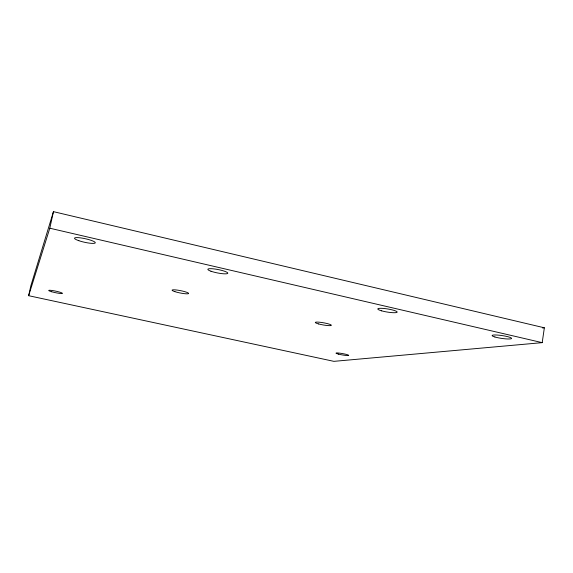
<?xml version="1.0" encoding="UTF-8"?>
<svg xmlns="http://www.w3.org/2000/svg" width="573" height="573" viewBox="0 0 573 573"><rect width="100%" height="100%" fill="white"/><g stroke="black" fill="none" stroke-linecap="round" stroke-linejoin="round"><path stroke-width="0.86" d="M542.201 342.647L544.35 327.799L53.454 211.652L30.827 285.884L28.65 295.697L333.887 361.348L542.201 342.647L49.801 228.212L28.65 295.697M49.801 228.212L53.454 211.652M542.574 328.007L544.35 327.799M318.688 323.96A8.158 1.096 10.1 0 0 331.337 325.357A8.158 1.096 10.1 0 0 319.999 322.27A8.158 1.096 10.1 0 0 318.688 323.96M494.886 336.981A9.813 1.425 8.4 0 0 511.209 338.729A9.813 1.425 8.4 0 0 499.541 335.248A9.813 1.425 8.4 0 0 494.886 336.981M338.557 354.143A6.489 0.688 10.1 0 0 348.706 355.439A6.489 0.688 10.1 0 0 339.81 353.161A6.489 0.688 10.1 0 0 338.557 354.143M51.706 291.757A7.048 0.788 12 0 0 62.414 293.397A7.048 0.788 12 0 0 52.494 290.54A7.048 0.788 12 0 0 51.706 291.757M78.823 240.689A10.651 1.812 12.5 0 0 95.261 242.909A10.651 1.812 12.5 0 0 80.65 237.888A10.651 1.812 12.5 0 0 78.823 240.689M174.88 291.643A8.43 1.182 11.3 0 0 188.474 293.641A8.43 1.182 11.3 0 0 177.752 290.16A8.43 1.182 11.3 0 0 174.88 291.643M381.675 310.853A9.848 1.561 9.3 0 0 397.132 312.235A9.848 1.561 9.3 0 0 383.624 308.446A9.848 1.561 9.3 0 0 381.675 310.853M210.928 271.208A10.156 1.719 11.1 0 0 227.531 273.522A10.156 1.719 11.1 0 0 215.111 269.052A10.156 1.719 11.1 0 0 210.928 271.208"/></g></svg>
